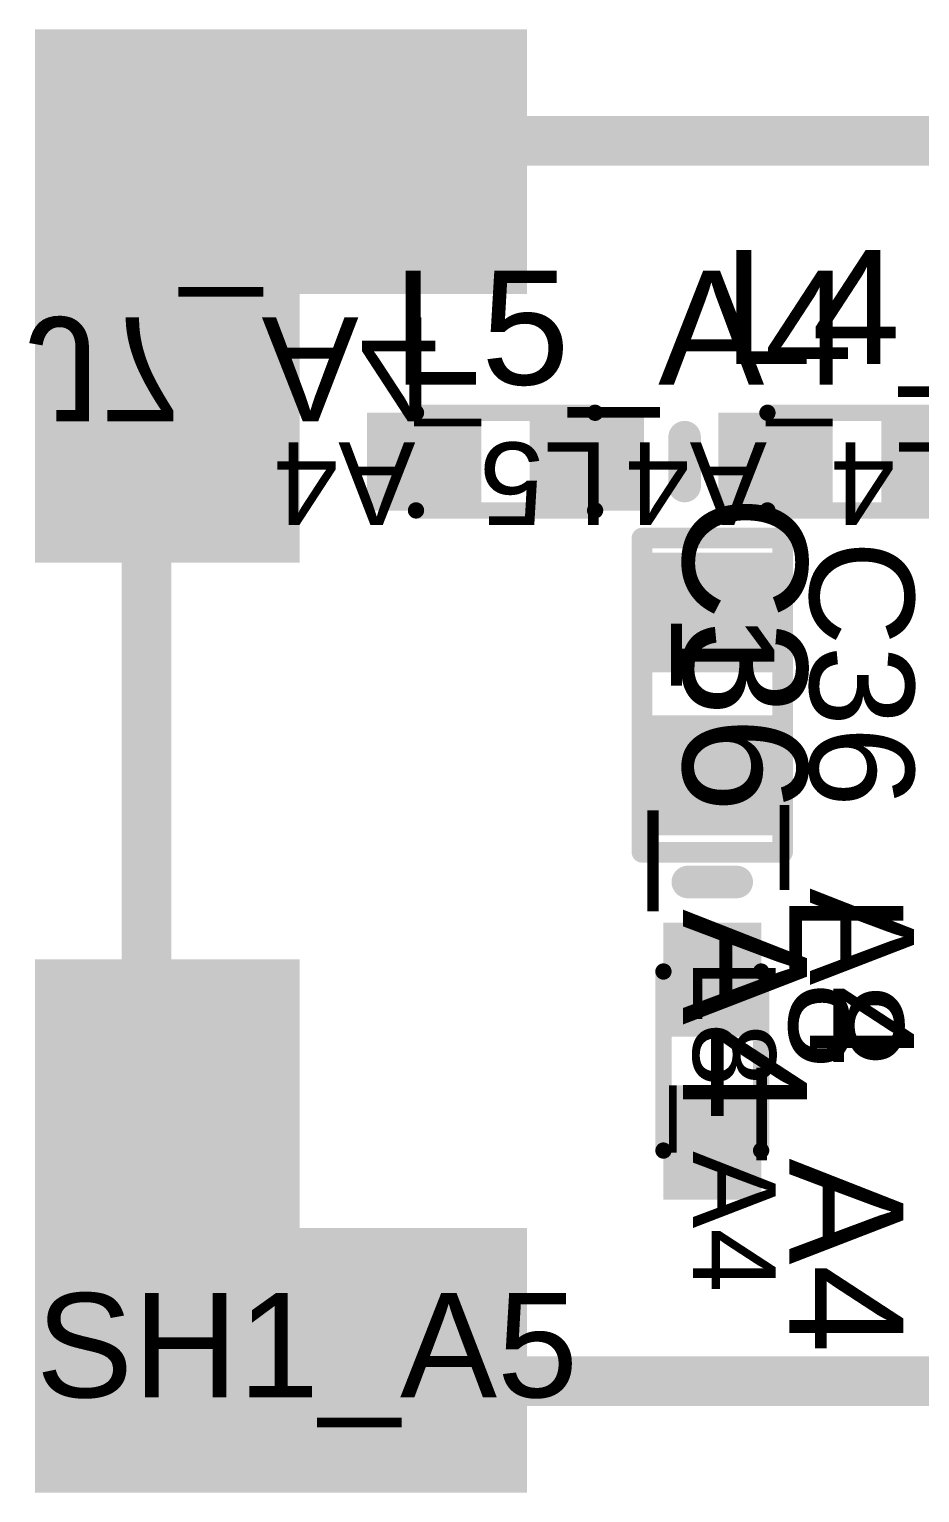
# Model space of a CAD drawing. Header units: inches. Extents: x -0.3 to 12.2, y -3.2 to 4.4.
# Drawn here: x 0.3416 to 0.557, y 1.848 to 2.202 of the extents above; entities that cross this region are included whole.
import ezdxf

# ---------------------------------------------------------------- set-up
doc = ezdxf.new("R2010")
doc.units = ezdxf.units.IN
doc.header["$MEASUREMENT"] = 0
for name, color, linetype in [('Board Layer Stack Bottom Overlay', 54, 'Continuous'), ('FAB', 56, 'Continuous'), ('Top Assembly', 6, 'Continuous'), ('Top Overlay', 2, 'Continuous'), ('Top Paste', 8, 'Continuous'), ('Top Solder', 216, 'Continuous'), ('TOP_L1', 1, 'Continuous')]:
    doc.layers.add(name, color=color, linetype=linetype)
doc.styles.add('Arial', font='', dxfattribs={"height": 0.2})
doc.styles.get('Arial').set_extended_font_data('Arial')

# ---------------------------------------------------------------- blocks, each defined once
blk = doc.blocks.new('RF_S__21')
at = {"layer": 'Top Paste'}
for points in [[(-0.41, 0.175), (-0.41, 0.115), (-0.525, 0.115), (-0.525, 0.175)], [(-0.525, 0.175), (-0.465, 0.175), (-0.465, 0.05), (-0.525, 0.05)], [(-0.525, -0.05), (-0.465, -0.05), (-0.465, -0.175), (-0.525, -0.175)], [(-0.525, -0.175), (-0.525, -0.115), (-0.41, -0.115), (-0.41, -0.175)]]:
    blk.add_hatch(color=8, dxfattribs=at).paths.add_polyline_path(points)
at = {"layer": 'Top Solder'}
for points in [[(-0.408, 0.177), (-0.408, 0.113), (-0.527, 0.113), (-0.527, 0.177)], [(-0.527, 0.177), (-0.463, 0.177), (-0.463, 0.048), (-0.527, 0.048)], [(-0.527, -0.048), (-0.463, -0.048), (-0.463, -0.177), (-0.527, -0.177)], [(-0.527, -0.177), (-0.527, -0.113), (-0.408, -0.113), (-0.408, -0.177)]]:
    blk.add_hatch(color=216, dxfattribs=at).paths.add_polyline_path(points)
at = {"layer": 'TOP_L1'}
for points in [[(-0.41, 0.175), (-0.41, 0.115), (-0.525, 0.115), (-0.525, 0.175)], [(-0.525, 0.175), (-0.465, 0.175), (-0.465, 0.05), (-0.525, 0.05)], [(-0.525, -0.05), (-0.465, -0.05), (-0.465, -0.175), (-0.525, -0.175)], [(-0.525, -0.175), (-0.525, -0.115), (-0.41, -0.115), (-0.41, -0.175)]]:
    blk.add_hatch(color=1, dxfattribs=at).paths.add_polyline_path(points)
at = {"layer": 'Top Assembly'}
for points in [[(-0.5, 0.15, 0.012, 0.012, 0), (0.5, 0.15, 0.012, 0.012, 0)], [(-0.5, -0.15, 0.012, 0.012, 0), (-0.5, 0.15, 0.012, 0.012, 0)], [(-0.5, -0.15, 0.012, 0.012, 0), (0.5, -0.15, 0.012, 0.012, 0)]]:
    blk.add_lwpolyline(points, format="xyseb", dxfattribs=at)
for points in [[(-0.503, 0.15, 0.006, 0.006, 1), (-0.497, 0.15, 0.006, 0.006, 1)], [(-0.503, 0.15, 0.006, 0.006, 1), (-0.497, 0.15, 0.006, 0.006, 1)], [(-0.503, -0.15, 0.006, 0.006, 1), (-0.497, -0.15, 0.006, 0.006, 1)], [(-0.503, -0.15, 0.006, 0.006, 1), (-0.497, -0.15, 0.006, 0.006, 1)]]:
    blk.add_lwpolyline(points, format="xyseb", close=True, dxfattribs=at)
blk = doc.blocks.new('C0402_67')
at = {"layer": 'Top Paste'}
for points in [[(-0.031, -0.0125), (-0.031, 0.0125), (-0.006, 0.0125), (-0.006, -0.0125)], [(0.0084, -0.0125), (0.0084, 0.0125), (0.0334, 0.0125), (0.0334, -0.0125)]]:
    blk.add_hatch(color=8, dxfattribs=at).paths.add_polyline_path(points)
at = {"layer": 'Top Solder'}
for points in [[(-0.033, -0.0145), (-0.033, 0.0145), (-0.004, 0.0145), (-0.004, -0.0145)], [(0.0064, -0.0145), (0.0064, 0.0145), (0.0354, 0.0145), (0.0354, -0.0145)]]:
    blk.add_hatch(color=216, dxfattribs=at).paths.add_polyline_path(points)
at = {"layer": 'TOP_L1'}
for points in [[(-0.031, -0.0125), (-0.031, 0.0125), (-0.006, 0.0125), (-0.006, -0.0125)], [(0.0084, -0.0125), (0.0084, 0.0125), (0.0334, 0.0125), (0.0334, -0.0125)]]:
    blk.add_hatch(color=1, dxfattribs=at).paths.add_polyline_path(points)
at = {"layer": 'Top Assembly'}
for points in [[(-0.0365, -0.017, 0.005, 0.005, 0), (-0.0365, 0.017, 0.005, 0.005, 0)], [(0.0395, 0.017, 0.005, 0.005, 0), (-0.0365, 0.017, 0.005, 0.005, 0)], [(0.0395, -0.017, 0.005, 0.005, 0), (0.0395, 0.017, 0.005, 0.005, 0)], [(0.0395, -0.017, 0.005, 0.005, 0), (-0.0365, -0.017, 0.005, 0.005, 0)]]:
    blk.add_lwpolyline(points, format="xyseb", dxfattribs=at)
for points in [[(-0.03775, 0.017, 0.0025, 0.0025, 1), (-0.03525, 0.017, 0.0025, 0.0025, 1)], [(-0.03775, 0.017, 0.0025, 0.0025, 1), (-0.03525, 0.017, 0.0025, 0.0025, 1)], [(0.03825, 0.017, 0.0025, 0.0025, 1), (0.04075, 0.017, 0.0025, 0.0025, 1)], [(0.03825, 0.017, 0.0025, 0.0025, 1), (0.04075, 0.017, 0.0025, 0.0025, 1)], [(-0.03775, -0.017, 0.0025, 0.0025, 1), (-0.03525, -0.017, 0.0025, 0.0025, 1)], [(-0.03775, -0.017, 0.0025, 0.0025, 1), (-0.03525, -0.017, 0.0025, 0.0025, 1)], [(0.03825, -0.017, 0.0025, 0.0025, 1), (0.04075, -0.017, 0.0025, 0.0025, 1)], [(0.03825, -0.017, 0.0025, 0.0025, 1), (0.04075, -0.017, 0.0025, 0.0025, 1)]]:
    blk.add_lwpolyline(points, format="xyseb", close=True, dxfattribs=at)
at = {"layer": 'Top Overlay'}
for points in [[(0.0365, 0.017, 0.005, 0.005, 0), (-0.0365, 0.017, 0.005, 0.005, 0)], [(-0.0365, -0.017, 0.005, 0.005, 0), (-0.0365, 0.017, 0.005, 0.005, 0)], [(0.0395, 0.017, 0.005, 0.005, 0), (0.0365, 0.017, 0.005, 0.005, 0)], [(0.0395, -0.017, 0.005, 0.005, 0), (0.0395, 0.017, 0.005, 0.005, 0)], [(0.0395, -0.017, 0.005, 0.005, 0), (-0.0365, -0.017, 0.005, 0.005, 0)]]:
    blk.add_lwpolyline(points, format="xyseb", dxfattribs=at)
for points in [[(-0.03775, 0.017, 0.0025, 0.0025, 1), (-0.03525, 0.017, 0.0025, 0.0025, 1)], [(-0.03775, 0.017, 0.0025, 0.0025, 1), (-0.03525, 0.017, 0.0025, 0.0025, 1)], [(0.03525, 0.017, 0.0025, 0.0025, 1), (0.03775, 0.017, 0.0025, 0.0025, 1)], [(0.03525, 0.017, 0.0025, 0.0025, 1), (0.03775, 0.017, 0.0025, 0.0025, 1)], [(0.03825, 0.017, 0.0025, 0.0025, 1), (0.04075, 0.017, 0.0025, 0.0025, 1)], [(0.03825, 0.017, 0.0025, 0.0025, 1), (0.04075, 0.017, 0.0025, 0.0025, 1)], [(-0.03775, -0.017, 0.0025, 0.0025, 1), (-0.03525, -0.017, 0.0025, 0.0025, 1)], [(-0.03775, -0.017, 0.0025, 0.0025, 1), (-0.03525, -0.017, 0.0025, 0.0025, 1)], [(0.03825, -0.017, 0.0025, 0.0025, 1), (0.04075, -0.017, 0.0025, 0.0025, 1)], [(0.03825, -0.017, 0.0025, 0.0025, 1), (0.04075, -0.017, 0.0025, 0.0025, 1)]]:
    blk.add_lwpolyline(points, format="xyseb", close=True, dxfattribs=at)
at = {"layer": 'FAB', "style": 'Arial'}
blk.add_text('1', height=0.025, dxfattribs=at).set_placement((-0.0185, -0.01))
at = {"layer": 'Top Assembly', "style": 'Arial'}
blk.add_text('C36_A4', height=0.03, dxfattribs=at).set_placement((-0.04689, -0.00707))
blk = doc.blocks.new('0402_A_127')
at = {"layer": 'Top Paste'}
for points in [[(-0.0315, -0.00984), (-0.0315, 0.00984), (-0.00787, 0.00984), (-0.00787, -0.00984)], [(0.00787, -0.00984), (0.00787, 0.00984), (0.0315, 0.00984), (0.0315, -0.00984)]]:
    blk.add_hatch(color=8, dxfattribs=at).paths.add_polyline_path(points)
at = {"layer": 'Top Solder'}
for points in [[(-0.0335, -0.01184), (-0.0335, 0.01184), (-0.00587, 0.01184), (-0.00587, -0.01184)], [(0.00587, -0.01184), (0.00587, 0.01184), (0.0335, 0.01184), (0.0335, -0.01184)]]:
    blk.add_hatch(color=216, dxfattribs=at).paths.add_polyline_path(points)
at = {"layer": 'TOP_L1'}
for points in [[(-0.0315, -0.00984), (-0.0315, 0.00984), (-0.00787, 0.00984), (-0.00787, -0.00984)], [(0.00787, -0.00984), (0.00787, 0.00984), (0.0315, 0.00984), (0.0315, -0.00984)]]:
    blk.add_hatch(color=1, dxfattribs=at).paths.add_polyline_path(points)
at = {"layer": 'Top Assembly'}
for points in [[(0.02165, 0.01181, 0.00394, 0.00394, 0), (-0.02165, 0.01181, 0.00394, 0.00394, 0)], [(-0.02165, -0.01181, 0.00394, 0.00394, 0), (-0.02165, 0.01181, 0.00394, 0.00394, 0)], [(0.02165, -0.01181, 0.00394, 0.00394, 0), (0.02165, 0.01181, 0.00394, 0.00394, 0)], [(0.02165, -0.01181, 0.00394, 0.00394, 0), (-0.02165, -0.01181, 0.00394, 0.00394, 0)]]:
    blk.add_lwpolyline(points, format="xyseb", dxfattribs=at)
for points in [[(-0.02264, 0.01181, 0.00197, 0.00197, 1), (-0.02067, 0.01181, 0.00197, 0.00197, 1)], [(-0.02264, 0.01181, 0.00197, 0.00197, 1), (-0.02067, 0.01181, 0.00197, 0.00197, 1)], [(0.02067, 0.01181, 0.00197, 0.00197, 1), (0.02264, 0.01181, 0.00197, 0.00197, 1)], [(0.02067, 0.01181, 0.00197, 0.00197, 1), (0.02264, 0.01181, 0.00197, 0.00197, 1)], [(-0.02264, -0.01181, 0.00197, 0.00197, 1), (-0.02067, -0.01181, 0.00197, 0.00197, 1)], [(-0.02264, -0.01181, 0.00197, 0.00197, 1), (-0.02067, -0.01181, 0.00197, 0.00197, 1)], [(0.02067, -0.01181, 0.00197, 0.00197, 1), (0.02264, -0.01181, 0.00197, 0.00197, 1)], [(0.02067, -0.01181, 0.00197, 0.00197, 1), (0.02264, -0.01181, 0.00197, 0.00197, 1)]]:
    blk.add_lwpolyline(points, format="xyseb", close=True, dxfattribs=at)
at = {"layer": 'Top Overlay'}
blk.add_lwpolyline([(-0.04331, -0.00591, 0.00787, 0.00787, 0), (-0.04331, 0.00591, 0.00787, 0.00787, 0)], format="xyseb", dxfattribs=at)
for points in [[(-0.04528, 0.00591, 0.00394, 0.00394, 1), (-0.04134, 0.00591, 0.00394, 0.00394, 1)], [(-0.04528, -0.00591, 0.00394, 0.00394, 1), (-0.04134, -0.00591, 0.00394, 0.00394, 1)]]:
    blk.add_lwpolyline(points, format="xyseb", close=True, dxfattribs=at)
at = {"layer": 'Top Assembly', "style": 'Arial'}
blk.add_text('L8_A4', height=0.02, dxfattribs=at).set_placement((-0.0248, -0.00466))
blk = doc.blocks.new('0402_A_139')
at = {"layer": 'Top Paste'}
for points in [[(-0.0315, -0.00984), (-0.0315, 0.00984), (-0.00787, 0.00984), (-0.00787, -0.00984)], [(0.00787, -0.00984), (0.00787, 0.00984), (0.0315, 0.00984), (0.0315, -0.00984)]]:
    blk.add_hatch(color=8, dxfattribs=at).paths.add_polyline_path(points)
at = {"layer": 'Top Solder'}
for points in [[(-0.0335, -0.01184), (-0.0335, 0.01184), (-0.00587, 0.01184), (-0.00587, -0.01184)], [(0.00587, -0.01184), (0.00587, 0.01184), (0.0335, 0.01184), (0.0335, -0.01184)]]:
    blk.add_hatch(color=216, dxfattribs=at).paths.add_polyline_path(points)
at = {"layer": 'TOP_L1'}
for points in [[(-0.0315, -0.00984), (-0.0315, 0.00984), (-0.00787, 0.00984), (-0.00787, -0.00984)], [(0.00787, -0.00984), (0.00787, 0.00984), (0.0315, 0.00984), (0.0315, -0.00984)]]:
    blk.add_hatch(color=1, dxfattribs=at).paths.add_polyline_path(points)
at = {"layer": 'Top Assembly'}
for points in [[(0.02165, 0.01181, 0.00394, 0.00394, 0), (-0.02165, 0.01181, 0.00394, 0.00394, 0)], [(-0.02165, 0.01181, 0.00394, 0.00394, 0), (-0.02165, -0.01181, 0.00394, 0.00394, 0)], [(0.02165, 0.01181, 0.00394, 0.00394, 0), (0.02165, -0.01181, 0.00394, 0.00394, 0)], [(0.02165, -0.01181, 0.00394, 0.00394, 0), (-0.02165, -0.01181, 0.00394, 0.00394, 0)]]:
    blk.add_lwpolyline(points, format="xyseb", dxfattribs=at)
for points in [[(-0.02264, 0.01181, 0.00197, 0.00197, 1), (-0.02067, 0.01181, 0.00197, 0.00197, 1)], [(-0.02264, 0.01181, 0.00197, 0.00197, 1), (-0.02067, 0.01181, 0.00197, 0.00197, 1)], [(0.02067, 0.01181, 0.00197, 0.00197, 1), (0.02264, 0.01181, 0.00197, 0.00197, 1)], [(0.02067, 0.01181, 0.00197, 0.00197, 1), (0.02264, 0.01181, 0.00197, 0.00197, 1)], [(-0.02264, -0.01181, 0.00197, 0.00197, 1), (-0.02067, -0.01181, 0.00197, 0.00197, 1)], [(-0.02264, -0.01181, 0.00197, 0.00197, 1), (-0.02067, -0.01181, 0.00197, 0.00197, 1)], [(0.02067, -0.01181, 0.00197, 0.00197, 1), (0.02264, -0.01181, 0.00197, 0.00197, 1)], [(0.02067, -0.01181, 0.00197, 0.00197, 1), (0.02264, -0.01181, 0.00197, 0.00197, 1)]]:
    blk.add_lwpolyline(points, format="xyseb", close=True, dxfattribs=at)
at = {"layer": 'Top Overlay'}
blk.add_lwpolyline([(-0.04331, 0.00591, 0.00787, 0.00787, 0), (-0.04331, -0.00591, 0.00787, 0.00787, 0)], format="xyseb", dxfattribs=at)
for points in [[(-0.04528, 0.00591, 0.00394, 0.00394, 1), (-0.04134, 0.00591, 0.00394, 0.00394, 1)], [(-0.04528, -0.00591, 0.00394, 0.00394, 1), (-0.04134, -0.00591, 0.00394, 0.00394, 1)]]:
    blk.add_lwpolyline(points, format="xyseb", close=True, dxfattribs=at)
at = {"layer": 'Top Assembly', "style": 'Arial'}
blk.add_text('L5_A4', height=0.02, dxfattribs=at).set_placement((-0.0248, -0.00463))
blk = doc.blocks.new('0402_A_143')
at = {"layer": 'Top Paste'}
for points in [[(-0.0315, -0.00984), (-0.0315, 0.00984), (-0.00787, 0.00984), (-0.00787, -0.00984)], [(0.00787, -0.00984), (0.00787, 0.00984), (0.0315, 0.00984), (0.0315, -0.00984)]]:
    blk.add_hatch(color=8, dxfattribs=at).paths.add_polyline_path(points)
at = {"layer": 'Top Solder'}
for points in [[(-0.0335, -0.01184), (-0.0335, 0.01184), (-0.00587, 0.01184), (-0.00587, -0.01184)], [(0.00587, -0.01184), (0.00587, 0.01184), (0.0335, 0.01184), (0.0335, -0.01184)]]:
    blk.add_hatch(color=216, dxfattribs=at).paths.add_polyline_path(points)
at = {"layer": 'TOP_L1'}
for points in [[(-0.0315, -0.00984), (-0.0315, 0.00984), (-0.00787, 0.00984), (-0.00787, -0.00984)], [(0.00787, -0.00984), (0.00787, 0.00984), (0.0315, 0.00984), (0.0315, -0.00984)]]:
    blk.add_hatch(color=1, dxfattribs=at).paths.add_polyline_path(points)
at = {"layer": 'Top Assembly'}
for points in [[(0.02165, 0.01181, 0.00394, 0.00394, 0), (-0.02165, 0.01181, 0.00394, 0.00394, 0)], [(-0.02165, 0.01181, 0.00394, 0.00394, 0), (-0.02165, -0.01181, 0.00394, 0.00394, 0)], [(0.02165, 0.01181, 0.00394, 0.00394, 0), (0.02165, -0.01181, 0.00394, 0.00394, 0)], [(0.02165, -0.01181, 0.00394, 0.00394, 0), (-0.02165, -0.01181, 0.00394, 0.00394, 0)]]:
    blk.add_lwpolyline(points, format="xyseb", dxfattribs=at)
for points in [[(-0.02264, 0.01181, 0.00197, 0.00197, 1), (-0.02067, 0.01181, 0.00197, 0.00197, 1)], [(-0.02264, 0.01181, 0.00197, 0.00197, 1), (-0.02067, 0.01181, 0.00197, 0.00197, 1)], [(0.02067, 0.01181, 0.00197, 0.00197, 1), (0.02264, 0.01181, 0.00197, 0.00197, 1)], [(0.02067, 0.01181, 0.00197, 0.00197, 1), (0.02264, 0.01181, 0.00197, 0.00197, 1)], [(-0.02264, -0.01181, 0.00197, 0.00197, 1), (-0.02067, -0.01181, 0.00197, 0.00197, 1)], [(-0.02264, -0.01181, 0.00197, 0.00197, 1), (-0.02067, -0.01181, 0.00197, 0.00197, 1)], [(0.02067, -0.01181, 0.00197, 0.00197, 1), (0.02264, -0.01181, 0.00197, 0.00197, 1)], [(0.02067, -0.01181, 0.00197, 0.00197, 1), (0.02264, -0.01181, 0.00197, 0.00197, 1)]]:
    blk.add_lwpolyline(points, format="xyseb", close=True, dxfattribs=at)
at = {"layer": 'Top Overlay'}
blk.add_lwpolyline([(-0.04331, 0.00591, 0.00787, 0.00787, 0), (-0.04331, -0.00591, 0.00787, 0.00787, 0)], format="xyseb", dxfattribs=at)
for points in [[(-0.04528, 0.00591, 0.00394, 0.00394, 1), (-0.04134, 0.00591, 0.00394, 0.00394, 1)], [(-0.04528, -0.00591, 0.00394, 0.00394, 1), (-0.04134, -0.00591, 0.00394, 0.00394, 1)]]:
    blk.add_lwpolyline(points, format="xyseb", close=True, dxfattribs=at)
at = {"layer": 'Top Assembly', "style": 'Arial'}
blk.add_text('L4_A4', height=0.02, dxfattribs=at).set_placement((-0.0248, -0.00463))

msp = doc.modelspace()

# ---------------------------------------------------------------- block references
msp.add_blockref('RF_S__21', (0.87, 2.025))
for name, p, rotation in [('0402_A_139', (0.45683, 2.09742), 180), ('0402_A_143', (0.54183, 2.09742), 180), ('C0402_67', (0.50683, 2.04242), 270), ('0402_A_127', (0.50683, 1.95242), 270)]:
    msp.add_blockref(name, p, dxfattribs=dict(rotation=rotation))

# ---------------------------------------------------------------- texts
at = {"layer": 'Board Layer Stack Bottom Overlay', "style": 'Arial', "text_generation_flag": 2}
msp.add_text('J7_A4', height=0.025197, rotation=180, dxfattribs=at).set_placement((0.34108, 2.13235))
at = {"layer": 'Top Overlay', "style": 'Arial'}
for s, height, p in [('L4_A4', 0.027559, (0.50951, 2.12104)), ('L5_A4', 0.027559, (0.42951, 2.11604)), ('SH1_A5', 0.025197, (0.34326, 1.87108))]:
    msp.add_text(s, height=height, dxfattribs=at).set_placement(p)
for s, height, p in [('C36_A4', 0.025197, (0.53044, 2.07837)), ('L8_A4', 0.027559, (0.52545, 1.99309))]:
    msp.add_text(s, height=height, rotation=270, dxfattribs=at).set_placement(p)

doc.saveas('drawing.dxf')
